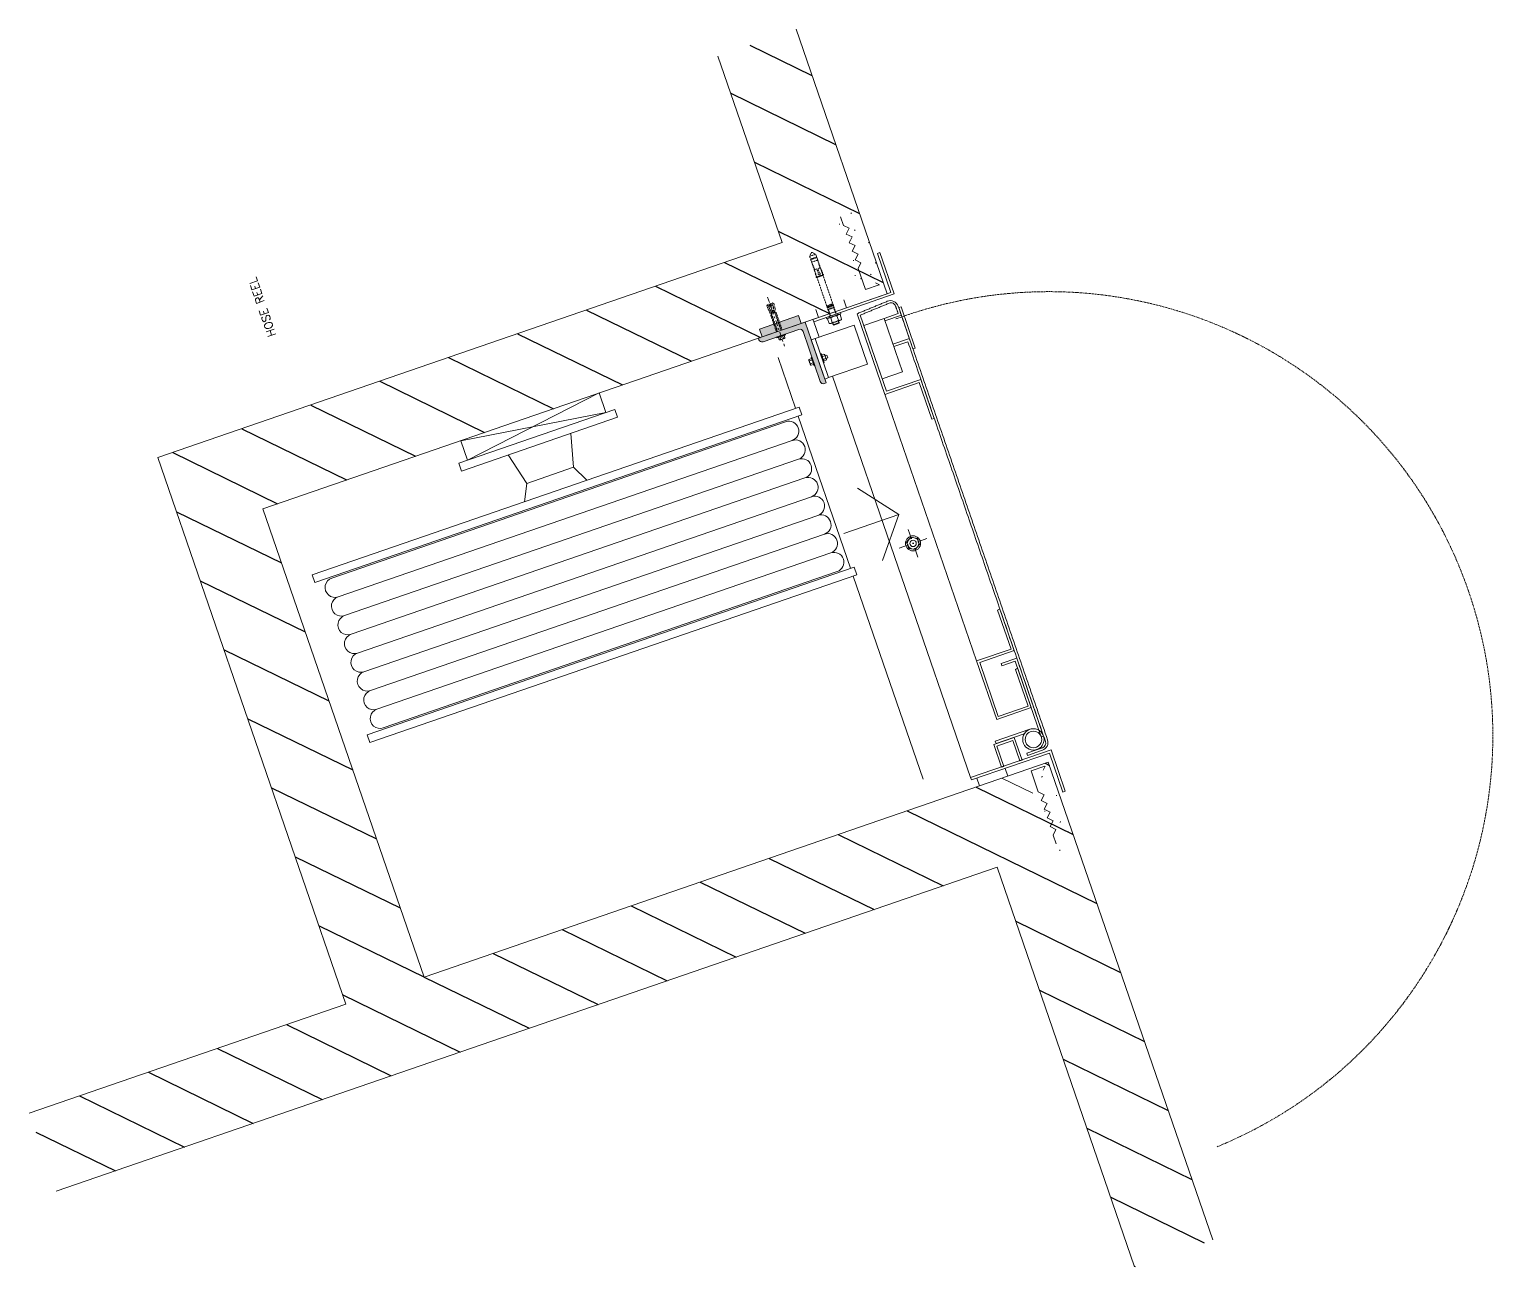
# Model space of a CAD drawing. Extents: x 760773 to 1075934, y 719259 to 1013331.
# Drawn here: x 760773 to 762546, y 777242 to 778741 of the extents above; entities that cross this region are included whole.
import ezdxf

# ---------------------------------------------------------------- set-up
doc = ezdxf.new("R2010")
doc.units = 0
doc.header["$MEASUREMENT"] = 0
for name, pattern in [('DGN Style 2', [0.001498, 0.000898747, -0.000599165]), ('DGN Style 4', [23.9656, 11.9328, -5.9664, 0.1, -5.9664]), ('DGN Style 7', [29.832, 13.4244, -5.9664, 4.4748, -5.9664]), ('HIDDEN', [0.375, 0.25, -0.125])]:
    doc.linetypes.add(name, pattern=pattern)
for name, color, linetype, lineweight in [('03171 ID-DIM', 3, 'Continuous', 13), ('ADOR', 1, 'Continuous', 0), ('AFSI', 7, 'Continuous', 0), ('AWAL', 4, 'Continuous', 0), ('Level 23', 7, 'Continuous', 0), ('Level 40', 7, 'Continuous', 0), ('Level 52', 7, 'Continuous', 0), ('Level 54', 7, 'Continuous', 0), ('SAJ-P250-D-FS04-N - Level 60', 7, 'Continuous', 0), ('SAJ-P250-D-FS04-N - Level 63', 7, 'Continuous', 0)]:
    doc.layers.add(name, color=color, linetype=linetype, lineweight=lineweight)
doc.styles.add('ROMANS', font='romans.shx')

# ---------------------------------------------------------------- blocks, each defined once
blk = doc.blocks.new('U152')
at = {"layer": 'SAJ-P250-D-FS04-N - Level 63', "color": 7, "linetype": 'DGN Style 2', "lineweight": 0}
for p, q in [((13.4, 19), (6, 12.6)), ((6.5, 12.1), (25.7, 31.3)), ((7, 12.6), (13.4, 19)), ((12, 6.6), (31.2, 25.7)), ((15.7, 16.7), (13.4, 19)), ((13.9, 18.6), (20.4, 26)), ((18.5, 14), (25.9, 20.4)), ((20.4, 26), (22.7, 28.3)), ((25.9, 20.4), (20.4, 26)), ((28.2, 22.7), (22.7, 28.3)), ((22.7, 28.3), (23.6, 28.3)), ((28.2, 23.7), (23.6, 28.3)), ((31.2, 25.7), (25.7, 31.3)), ((25.7, 31.3), (31.2, 31.3)), ((25.9, 20.4), (28.2, 22.7)), ((28.2, 22.7), (28.2, 23.7)), ((31.2, 25.7), (31.2, 31.3)), ((-28.4, -22.8), (6.5, 12.1)), ((-22.8, -28.3), (12, 6.6)), ((6.5, 12.1), (6, 12.6)), ((12, 6.6), (6.5, 12.1)), ((6.5, 12.1), (6.5, 12.1)), ((6.5, 12.1), (6.5, 12.1)), ((6.5, 12.1), (6.5, 12.1)), ((6.6, 12.1), (6.5, 12.1)), ((6.6, 12.1), (6.6, 12.1)), ((6.6, 12.1), (6.6, 12.1)), ((6.6, 12.1), (6.6, 12.1)), ((6.6, 12.1), (6.6, 12.1)), ((6.7, 12.1), (6.6, 12.1)), ((6.6, 12.1), (6.6, 12.1)), ((6.7, 12.1), (6.7, 12.1)), ((6.7, 12.1), (6.7, 12.1)), ((6.7, 12.1), (6.7, 12.1)), ((6.7, 12.1), (6.7, 12.1)), ((6.7, 12.1), (6.7, 12.1)), ((6.7, 12.1), (6.7, 12.1)), ((6.8, 12.1), (6.7, 12.1)), ((6.8, 12.2), (6.8, 12.1)), ((6.9, 12.2), (6.8, 12.2)), ((6.8, 12.1), (6.8, 12.1)), ((6.8, 12.1), (6.8, 12.1)), ((6.8, 12.1), (6.8, 12.1)), ((6.8, 12.1), (6.8, 12.1)), ((6.8, 12.1), (6.8, 12.1)), ((6.9, 12.3), (6.9, 12.2)), ((6.9, 12.3), (6.9, 12.3)), ((7, 12.3), (6.9, 12.3)), ((6.9, 12.2), (6.9, 12.2)), ((6.9, 12.2), (6.9, 12.2)), ((6.9, 12.2), (6.9, 12.2)), ((6.9, 12.2), (6.9, 12.2)), ((6.9, 12.2), (6.9, 12.2)), ((6.9, 12.2), (6.9, 12.2)), ((6.9, 12.2), (6.9, 12.2)), ((12.5, 7), (7, 12.6)), ((7, 12.6), (7, 12.5)), ((7, 12.6), (7, 12.6)), ((7, 12.5), (7, 12.4)), ((7, 12.5), (7, 12.5)), ((7, 12.5), (7, 12.5)), ((7, 12.5), (7, 12.5)), ((7, 12.5), (7, 12.5)), ((7, 12.5), (7, 12.5)), ((7, 12.5), (7, 12.5)), ((7, 12.4), (7, 12.4)), ((7, 12.4), (7, 12.4)), ((7, 12.4), (7, 12.4)), ((7, 12.4), (7, 12.4)), ((7, 12.4), (7, 12.4)), ((7, 12.4), (7, 12.3)), ((7, 12.3), (7, 12.3)), ((7, 12.3), (7, 12.3)), ((7, 12.3), (7, 12.3)), ((7, 12.3), (7, 12.3)), ((10.3, 12), (10.4, 12.1)), ((10.3, 11.8), (10.3, 12)), ((10.3, 11.7), (10.3, 11.8)), ((10.3, 11.6), (10.3, 11.7)), ((10.3, 11.5), (10.3, 11.6)), ((10.3, 11.3), (10.3, 11.5)), ((10.4, 11.2), (10.3, 11.3)), ((10.4, 12.2), (10.5, 12.3)), ((10.4, 12.1), (10.4, 12.2)), ((10.4, 11.1), (10.4, 11.2)), ((10.5, 11), (10.4, 11.1)), ((10.5, 12.4), (10.6, 12.5)), ((10.5, 12.3), (10.5, 12.4)), ((10.5, 10.9), (10.5, 11)), ((10.6, 10.8), (10.5, 10.9)), ((10.6, 12.5), (10.7, 12.6)), ((10.7, 10.7), (10.6, 10.8)), ((10.7, 12.6), (10.8, 12.7)), ((10.8, 10.6), (10.7, 10.7)), ((10.8, 12.7), (10.9, 12.8)), ((10.9, 10.5), (10.8, 10.6)), ((10.9, 12.8), (11, 12.8)), ((11, 10.5), (10.9, 10.5)), ((11, 12.8), (11.2, 12.9)), ((11.1, 10.4), (11, 10.5)), ((11.3, 10.4), (11.1, 10.4)), ((11.2, 12.9), (11.3, 12.9)), ((11.3, 12.9), (11.4, 12.9)), ((11.4, 10.4), (11.3, 10.4)), ((11.4, 12.9), (11.5, 13)), ((11.5, 10.3), (11.4, 10.4)), ((11.5, 13), (11.7, 13)), ((11.7, 10.3), (11.5, 10.3)), ((11.7, 13), (11.8, 12.9)), ((11.8, 10.4), (11.7, 10.3)), ((11.8, 12.9), (11.9, 12.9)), ((11.9, 10.4), (11.8, 10.4)), ((11.9, 12.9), (15.7, 16.7)), ((12, 10.4), (11.9, 10.4)), ((12.2, 10.5), (12, 10.4)), ((12, 6.8), (12.1, 6.9)), ((12, 6.8), (12, 6.8)), ((12, 6.8), (12, 6.8)), ((12, 6.8), (12, 6.8)), ((12, 6.8), (12, 6.8)), ((12, 6.8), (12, 6.8)), ((12, 6.8), (12, 6.8)), ((12, 6.7), (12, 6.8)), ((12, 6.7), (12, 6.7)), ((12, 6.7), (12, 6.7)), ((12, 6.7), (12, 6.7)), ((12, 6.7), (12, 6.7)), ((12, 6.7), (12, 6.7)), ((12, 6.6), (12, 6.7)), ((12.5, 6.1), (12, 6.6)), ((12, 6.6), (12, 6.6)), ((12, 6.6), (12, 6.6)), ((12, 6.6), (12, 6.6)), ((12, 6.6), (12, 6.6)), ((12, 6.6), (12, 6.6)), ((12.1, 7), (12.2, 7)), ((12.1, 7), (12.1, 7)), ((12.1, 6.9), (12.1, 7)), ((12.1, 6.9), (12.1, 6.9)), ((12.1, 6.9), (12.1, 6.9)), ((12.1, 6.9), (12.1, 6.9)), ((12.1, 6.9), (12.1, 6.9)), ((12.1, 6.9), (12.1, 6.9)), ((12.1, 6.9), (12.1, 6.9)), ((12.1, 6.9), (12.1, 6.9)), ((12.3, 10.5), (12.2, 10.5)), ((12.2, 7), (12.3, 7)), ((12.2, 7), (12.2, 7)), ((12.2, 7), (12.2, 7)), ((12.2, 7), (12.2, 7)), ((12.2, 7), (12.2, 7)), ((12.2, 7), (12.2, 7)), ((12.2, 7), (12.2, 7)), ((12.2, 7), (12.2, 7)), ((12.4, 10.6), (12.3, 10.5)), ((12.3, 7.1), (12.4, 7.1)), ((12.3, 7.1), (12.3, 7.1)), ((12.3, 7), (12.3, 7.1)), ((12.3, 7), (12.3, 7)), ((12.3, 7), (12.3, 7)), ((12.3, 7), (12.3, 7)), ((12.5, 10.7), (12.4, 10.6)), ((12.4, 7), (12.4, 7)), ((12.4, 7.1), (12.4, 7)), ((12.4, 7.1), (12.4, 7.1)), ((12.4, 7.1), (12.4, 7.1)), ((12.4, 7.1), (12.4, 7.1)), ((12.4, 7.1), (12.4, 7.1)), ((12.4, 7), (12.5, 7)), ((12.5, 7), (19, 13.5)), ((19, 13.5), (12.5, 6.1)), ((12.6, 10.8), (12.5, 10.7)), ((12.5, 7), (12.5, 7)), ((12.5, 7), (12.5, 7)), ((12.5, 7), (12.5, 7)), ((12.7, 11), (12.6, 10.9)), ((12.6, 10.9), (12.6, 10.8)), ((12.8, 11.1), (12.7, 11)), ((12.8, 12), (16.7, 15.8)), ((12.8, 12), (12.9, 11.9)), ((12.9, 11.3), (12.8, 11.2)), ((12.8, 11.2), (12.8, 11.1)), ((12.9, 11.9), (12.9, 11.7)), ((12.9, 11.7), (12.9, 11.6)), ((12.9, 11.6), (12.9, 11.5)), ((12.9, 11.5), (12.9, 11.3)), ((19, 13.5), (16.7, 15.8)), ((-28, -23.2), (-22.3, -17.5)), ((-22.3, -16.7), (-22.3, -17.5)), ((-16.8, -22.3), (-22.3, -16.7)), ((-17.6, -22.3), (-22.3, -17.5)), ((-18.8, -13.4), (-21.1, -15.7)), ((-18.5, -13.7), (-20.8, -16)), ((-18.1, -14.1), (-20.4, -16.4)), ((-17.5, -14.7), (-19.8, -17)), ((-16.8, -15.4), (-19.2, -17.7)), ((-18.4, -18.4), (-16.1, -16.1)), ((-15.4, -16.8), (-17.7, -19.1)), ((-14.7, -17.5), (-17.1, -19.8)), ((-23.3, -27.9), (-17.6, -22.3)), ((-16.8, -22.3), (-17.6, -22.3)), ((-14.2, -18), (-16.5, -20.3)), ((-13.7, -18.5), (-16, -20.8)), ((-13.5, -18.7), (-15.8, -21.1))]:
    blk.add_line(p, q, dxfattribs=at)
at = {"layer": 'SAJ-P250-D-FS04-N - Level 63', "color": 7, "linetype": 'Continuous', "lineweight": 0}
for p, q in [((-32.9, -21.5), (-37, -25.7)), ((-37, -25.7), (-37, -25.7)), ((-37, -25.8), (-37, -25.7)), ((-37, -25.9), (-37, -25.8)), ((-37, -26), (-37, -25.9)), ((-37, -26.1), (-37, -26)), ((-36.9, -26.1), (-37, -26.1)), ((-36.9, -26.2), (-36.9, -26.1)), ((-36.9, -26.3), (-36.9, -26.2)), ((-36.9, -26.4), (-36.9, -26.3)), ((-36.8, -26.4), (-36.9, -26.4)), ((-36.8, -26.5), (-36.8, -26.4)), ((-36.8, -26.6), (-36.8, -26.5)), ((-36.7, -26.7), (-36.8, -26.6)), ((-36.7, -26.7), (-36.7, -26.7)), ((-36.7, -26.8), (-36.7, -26.7)), ((-36.6, -26.9), (-36.7, -26.8)), ((-36.5, -27), (-36.6, -26.9)), ((-36.6, -26.9), (-36.6, -26.9)), ((-36.5, -27.1), (-36.5, -27)), ((-36.4, -27.2), (-36.5, -27.1)), ((-36.3, -27.3), (-36.4, -27.2)), ((-36.4, -27.2), (-36.4, -27.2)), ((-36.3, -27.3), (-36.3, -27.3)), ((-36.2, -27.4), (-36.3, -27.3)), ((-34.6, -29), (-36.3, -30.7)), ((-36.3, -31.5), (-36.3, -30.7)), ((-36.3, -30.7), (-30.8, -36.3)), ((-36.3, -31.5), (-31.6, -36.3)), ((-36.2, -27.5), (-36.2, -27.4)), ((-36.1, -27.5), (-36.2, -27.5)), ((-36.1, -27.6), (-36.1, -27.5)), ((-36.1, -27.6), (-27.6, -36)), ((-36, -27.6), (-36.1, -27.6)), ((-36, -27.7), (-36, -27.6)), ((-35.9, -27.7), (-36, -27.7)), ((-35.8, -27.8), (-35.9, -27.7)), ((-35.7, -27.9), (-35.8, -27.8)), ((-35.8, -27.8), (-35.8, -27.8)), ((-35.6, -27.9), (-35.7, -27.9)), ((-35.6, -28), (-35.6, -27.9)), ((-35.5, -28), (-35.6, -28)), ((-35.4, -28.1), (-35.5, -28)), ((-35.3, -28.1), (-35.4, -28.1)), ((-35.4, -28.1), (-35.4, -28.1)), ((-35.2, -28.2), (-35.3, -28.1)), ((-35.1, -28.2), (-35.2, -28.2)), ((-35.1, -28.3), (-35.1, -28.2)), ((-35, -28.3), (-35.1, -28.3)), ((-34.9, -28.3), (-35, -28.3)), ((-34.8, -28.3), (-34.9, -28.3)), ((-34.8, -28.4), (-34.8, -28.3)), ((-34.7, -28.4), (-34.8, -28.4)), ((-34.6, -28.4), (-34.7, -28.4)), ((-34.5, -28.4), (-34.6, -28.4)), ((-34.4, -28.4), (-34.5, -28.4)), ((-34.4, -28.5), (-34.4, -28.4)), ((-34.3, -28.5), (-34.4, -28.5)), ((-34.2, -28.5), (-34.3, -28.5)), ((-30.1, -24.4), (-34.2, -28.5)), ((-34.2, -28.5), (-34.1, -28.6)), ((-34.1, -28.6), (-34.1, -28.8)), ((-34.1, -28.8), (-34, -28.9)), ((-34, -28.9), (-33.9, -29)), ((-33.9, -29), (-33.8, -29.2)), ((-33.8, -29.2), (-33.8, -29.3)), ((-33.8, -29.3), (-33.7, -29.4)), ((-33.7, -29.4), (-33.6, -29.6)), ((-33.6, -29.6), (-33.5, -29.7)), ((-33.5, -29.7), (-33.5, -29.8)), ((-33.5, -29.8), (-33.4, -30)), ((-33.4, -30), (-33.3, -30.1)), ((-33.3, -30.1), (-33.2, -30.2)), ((-32.1, -19.1), (-33.2, -20.2)), ((-33.2, -20.2), (-20.3, -33.2)), ((-33.2, -30.2), (-33.1, -30.3)), ((-33.1, -30.3), (-33, -30.5)), ((-33, -30.5), (-32.9, -30.6)), ((-32.8, -21.6), (-32.9, -21.5)), ((-32.9, -30.6), (-32.8, -30.7)), ((-32.7, -21.6), (-32.8, -21.6)), ((-32.8, -21.6), (-32.8, -21.6)), ((-32.8, -30.7), (-32.7, -30.8)), ((-32.6, -21.6), (-32.7, -21.6)), ((-32.7, -30.8), (-32.6, -30.9)), ((-32.5, -21.6), (-32.6, -21.6)), ((-32.6, -30.9), (-32.5, -31.1)), ((-32.4, -21.6), (-32.5, -21.6)), ((-32.5, -31.1), (-32.4, -31.2)), ((-32.4, -21.7), (-32.4, -21.6)), ((-32.3, -21.7), (-32.4, -21.7)), ((-32.4, -31.2), (-32.3, -31.3)), ((-32.2, -21.7), (-32.3, -21.7)), ((-32.3, -31.3), (-32.2, -31.4)), ((-32.1, -21.7), (-32.2, -21.7)), ((-32.2, -31.4), (-32.1, -31.5)), ((-19.1, -32), (-32.1, -19.1)), ((-32.1, -21.8), (-32.1, -21.7)), ((-32, -21.8), (-32.1, -21.8)), ((-32.1, -31.5), (-32, -31.6)), ((-31.9, -21.8), (-32, -21.8)), ((-32, -31.6), (-31.9, -31.7)), ((-31.8, -21.9), (-31.9, -21.8)), ((-31.9, -31.7), (-31.8, -31.8)), ((-31.7, -22), (-31.8, -21.9)), ((-31.8, -21.9), (-31.8, -21.9)), ((-31.8, -31.8), (-31.7, -32)), ((-31.6, -22), (-31.7, -22)), ((-31.7, -32), (-31.6, -32.1)), ((-31.5, -22.1), (-31.6, -22)), ((-31.6, -22), (-31.6, -22)), ((-31.6, -32.1), (-31.5, -32.2)), ((-31.4, -22.1), (-31.5, -22.1)), ((-31.5, -32.2), (-31.4, -32.3)), ((-31.4, -22.2), (-31.4, -22.1)), ((-31.3, -22.2), (-31.4, -22.2)), ((-31.4, -32.3), (-31.2, -32.4)), ((-31.2, -22.3), (-31.3, -22.2)), ((-31.1, -22.4), (-31.2, -22.3)), ((-31.2, -22.3), (-31.2, -22.3)), ((-31.2, -32.4), (-31.1, -32.5)), ((-31, -22.4), (-31.1, -22.4)), ((-31.1, -32.5), (-31, -32.6)), ((-31, -22.5), (-31, -22.4)), ((-31, -22.5), (-22.5, -31)), ((-30.9, -22.6), (-31, -22.5)), ((-31, -32.6), (-30.9, -32.7)), ((-30.8, -22.7), (-30.9, -22.6)), ((-30.9, -22.6), (-30.9, -22.6)), ((-30.9, -32.7), (-30.8, -32.8)), ((-30.8, -22.7), (-30.8, -22.7)), ((-30.7, -22.8), (-30.8, -22.7)), ((-30.8, -32.8), (-30.6, -32.9)), ((-29.1, -34.6), (-30.8, -36.3)), ((-30.7, -22.9), (-30.7, -22.8)), ((-30.6, -22.9), (-30.7, -22.9)), ((-30.6, -23), (-30.6, -22.9)), ((-30.5, -23.1), (-30.6, -23)), ((-30.6, -32.9), (-30.5, -32.9)), ((-30.5, -23.2), (-30.5, -23.1)), ((-30.5, -23.1), (-30.5, -23.1)), ((-30.4, -23.3), (-30.5, -23.2)), ((-30.5, -32.9), (-30.4, -33)), ((-30.4, -23.4), (-30.4, -23.3)), ((-30.4, -23.4), (-30.4, -23.4)), ((-30.3, -23.5), (-30.4, -23.4)), ((-30.4, -33), (-30.3, -33.1)), ((-30.3, -23.6), (-30.3, -23.5)), ((-30.3, -23.7), (-30.3, -23.6)), ((-30.2, -23.7), (-30.3, -23.7)), ((-30.3, -33.1), (-30.1, -33.2)), ((-30.2, -23.8), (-30.2, -23.7)), ((-30.2, -23.9), (-30.2, -23.8)), ((-30.2, -24), (-30.2, -23.9)), ((-30.1, -24), (-30.2, -24)), ((-30.1, -24.1), (-30.1, -24)), ((-30.1, -24.2), (-30.1, -24.1)), ((-30.1, -24.3), (-30.1, -24.2)), ((-30.1, -24.4), (-30.1, -24.3)), ((-30.1, -24.4), (-29.9, -24.4)), ((-30.1, -33.2), (-30, -33.3)), ((-30, -33.3), (-29.9, -33.4)), ((-29.9, -24.4), (-29.8, -24.5)), ((-29.9, -33.4), (-29.8, -33.5)), ((-29.8, -24.5), (-29.7, -24.6)), ((-29.8, -33.5), (-29.6, -33.6)), ((-29.7, -24.6), (-29.5, -24.6)), ((-29.6, -33.6), (-29.5, -33.6)), ((-29.5, -24.6), (-29.4, -24.7)), ((-29.5, -33.6), (-29.4, -33.7)), ((-29.4, -24.7), (-29.3, -24.8)), ((-29.4, -33.7), (-29.2, -33.8)), ((-29.3, -24.8), (-29.1, -24.9)), ((-29.2, -33.8), (-29.1, -33.9)), ((-29.1, -24.9), (-29, -25)), ((-29.1, -33.9), (-29, -33.9)), ((-29, -25), (-28.9, -25)), ((-29, -33.9), (-28.8, -34)), ((-28.9, -25), (-28.7, -25.1)), ((-28.8, -34), (-28.7, -34.1)), ((-28.7, -25.1), (-28.6, -25.2)), ((-28.7, -34.1), (-28.5, -34.1)), ((-28.6, -25.2), (-28.5, -25.3)), ((-28.5, -25.3), (-28.4, -25.4)), ((-24.4, -30), (-28.5, -34.1)), ((-28.5, -34.2), (-28.5, -34.1)), ((-28.5, -34.3), (-28.5, -34.2)), ((-28.5, -34.4), (-28.5, -34.3)), ((-28.5, -34.5), (-28.5, -34.4)), ((-28.4, -34.6), (-28.5, -34.5)), ((-28.5, -34.5), (-28.5, -34.5)), ((-28.4, -25.4), (-28.2, -25.5)), ((-28.4, -34.7), (-28.4, -34.6)), ((-28.4, -34.8), (-28.4, -34.7)), ((-28.4, -34.8), (-28.4, -34.8)), ((-28.3, -34.9), (-28.4, -34.8)), ((-28.3, -35), (-28.3, -34.9)), ((-28.3, -35.1), (-28.3, -35)), ((-28.2, -35.1), (-28.3, -35.1)), ((-28.2, -25.5), (-28.1, -25.6)), ((-28.2, -35.2), (-28.2, -35.1)), ((-28.2, -35.3), (-28.2, -35.2)), ((-28.1, -35.4), (-28.2, -35.3)), ((-28.1, -25.6), (-28, -25.6)), ((-28, -35.5), (-28.1, -35.4)), ((-28.1, -35.4), (-28.1, -35.4)), ((-28, -25.6), (-27.9, -25.7)), ((-27.9, -25.7), (-27.7, -25.8)), ((-27.7, -25.8), (-27.6, -25.9)), ((-27.6, -25.9), (-27.5, -26)), ((-27.5, -26), (-27.4, -26.1)), ((-27.4, -26.1), (-27.3, -26.2)), ((-27.3, -26.2), (-27.2, -26.3)), ((-27.2, -26.3), (-27.1, -26.4)), ((-27.1, -26.4), (-26.9, -26.5)), ((-26.9, -26.5), (-26.8, -26.7)), ((-26.8, -26.7), (-26.7, -26.8)), ((-26.7, -26.8), (-26.6, -26.9)), ((-26.6, -26.9), (-26.5, -27)), ((-26.5, -27), (-26.4, -27.1)), ((-26.4, -27.1), (-26.3, -27.2)), ((-26.3, -27.2), (-26.2, -27.3)), ((-26.2, -27.3), (-26.1, -27.4)), ((-26.1, -27.4), (-26, -27.6)), ((-26, -27.6), (-25.9, -27.7)), ((-25.9, -27.7), (-25.8, -27.8)), ((-25.8, -27.8), (-25.7, -27.9)), ((-25.7, -27.9), (-25.6, -28)), ((-21.6, -32.9), (-25.7, -37)), ((-25.6, -28), (-25.5, -28.2)), ((-25.5, -28.2), (-25.4, -28.3)), ((-25.4, -28.3), (-25.4, -28.4)), ((-25.4, -28.4), (-25.3, -28.6)), ((-25.3, -28.6), (-25.2, -28.7)), ((-25.2, -28.7), (-25.1, -28.8)), ((-25.1, -28.8), (-25, -28.9)), ((-25, -28.9), (-24.9, -29.1)), ((-24.9, -29.1), (-24.9, -29.2)), ((-24.9, -29.2), (-24.8, -29.3)), ((-24.8, -29.3), (-24.7, -29.5)), ((-24.7, -29.5), (-24.6, -29.6)), ((-24.6, -29.6), (-24.6, -29.7)), ((-24.6, -29.7), (-24.5, -29.9)), ((-24.5, -29.9), (-24.4, -30)), ((-24.3, -30), (-24.4, -30)), ((-24.4, -30), (-24.4, -30)), ((-24.2, -30.1), (-24.3, -30)), ((-24.1, -30.1), (-24.2, -30.1)), ((-24, -30.1), (-24.1, -30.1)), ((-23.9, -30.1), (-24, -30.1)), ((-24, -30.1), (-24, -30.1)), ((-23.8, -30.2), (-23.9, -30.1)), ((-23.7, -30.2), (-23.8, -30.2)), ((-23.6, -30.2), (-23.7, -30.2)), ((-23.6, -30.3), (-23.6, -30.2)), ((-23.5, -30.3), (-23.6, -30.3)), ((-23.4, -30.3), (-23.5, -30.3)), ((-23.3, -30.4), (-23.4, -30.3)), ((-23.2, -30.4), (-23.3, -30.4)), ((-23.3, -30.4), (-23.3, -30.4)), ((-23.1, -30.5), (-23.2, -30.4)), ((-23, -30.6), (-23.1, -30.5)), ((-23.1, -30.5), (-23.1, -30.5)), ((-22.9, -30.6), (-23, -30.6)), ((-22.9, -30.7), (-22.9, -30.6)), ((-22.8, -30.7), (-22.9, -30.7)), ((-22.7, -30.8), (-22.8, -30.7)), ((-22.6, -30.9), (-22.7, -30.8)), ((-22.7, -30.8), (-22.7, -30.8)), ((-22.6, -30.9), (-22.6, -30.9)), ((-22.5, -31), (-22.6, -30.9)), ((-22.4, -31), (-22.5, -31)), ((-22.4, -31.1), (-22.4, -31)), ((-22.3, -31.2), (-22.4, -31.1)), ((-22.3, -31.2), (-22.3, -31.2)), ((-22.2, -31.3), (-22.3, -31.2)), ((-22.2, -31.4), (-22.2, -31.3)), ((-22.1, -31.4), (-22.2, -31.4)), ((-22.1, -31.5), (-22.1, -31.4)), ((-22.1, -31.6), (-22.1, -31.5)), ((-22, -31.6), (-22.1, -31.6)), ((-22, -31.7), (-22, -31.6)), ((-21.9, -31.8), (-22, -31.7)), ((-21.9, -31.9), (-21.9, -31.8)), ((-21.9, -31.8), (-21.9, -31.8)), ((-21.8, -32), (-21.9, -31.9)), ((-21.8, -32.1), (-21.8, -32)), ((-21.7, -32.2), (-21.8, -32.1)), ((-21.8, -32.1), (-21.8, -32.1)), ((-21.7, -32.3), (-21.7, -32.2)), ((-21.7, -32.4), (-21.7, -32.3)), ((-21.7, -32.5), (-21.7, -32.4)), ((-21.6, -32.6), (-21.7, -32.5)), ((-21.7, -32.5), (-21.7, -32.5)), ((-21.6, -32.7), (-21.6, -32.6)), ((-21.6, -32.8), (-21.6, -32.7)), ((-21.6, -32.9), (-21.6, -32.8)), ((-19.1, -32), (-20.3, -33.2)), ((-31.6, -36.3), (-30.8, -36.3)), ((-28, -35.6), (-28, -35.5)), ((-28, -35.6), (-28, -35.6)), ((-27.9, -35.7), (-28, -35.6)), ((-27.9, -35.8), (-27.9, -35.7)), ((-27.8, -35.8), (-27.9, -35.8)), ((-27.8, -35.9), (-27.8, -35.8)), ((-27.7, -35.9), (-27.8, -35.9)), ((-27.6, -36), (-27.7, -35.9)), ((-27.6, -36.1), (-27.6, -36)), ((-27.5, -36.1), (-27.6, -36.1)), ((-27.5, -36.2), (-27.5, -36.1)), ((-27.4, -36.2), (-27.5, -36.2)), ((-27.3, -36.3), (-27.4, -36.2)), ((-27.2, -36.4), (-27.3, -36.3)), ((-27.3, -36.3), (-27.3, -36.3)), ((-27.1, -36.4), (-27.2, -36.4)), ((-27.1, -36.5), (-27.1, -36.4)), ((-27, -36.5), (-27.1, -36.5)), ((-26.9, -36.6), (-27, -36.5)), ((-26.8, -36.6), (-26.9, -36.6)), ((-26.9, -36.6), (-26.9, -36.6)), ((-26.7, -36.7), (-26.8, -36.6)), ((-26.7, -36.7), (-26.7, -36.7)), ((-26.6, -36.7), (-26.7, -36.7)), ((-26.5, -36.8), (-26.6, -36.7)), ((-26.4, -36.8), (-26.5, -36.8)), ((-26.3, -36.8), (-26.4, -36.8)), ((-26.3, -36.8), (-26.3, -36.8)), ((-26.2, -36.9), (-26.3, -36.8)), ((-26.1, -36.9), (-26.2, -36.9)), ((-26, -36.9), (-26.1, -36.9)), ((-25.9, -36.9), (-26, -36.9)), ((-26, -36.9), (-26, -36.9)), ((-25.8, -37), (-25.9, -36.9)), ((-25.7, -37), (-25.8, -37))]:
    blk.add_line(p, q, dxfattribs=at)
at = {"layer": 'SAJ-P250-D-FS04-N - Level 63', "color": 7, "linetype": 'Continuous', "lineweight": 0, "ltscale": 2}
for p, q in [((-34.2, -29.4), (-36.3, -31.5)), ((-29.5, -34.2), (-31.6, -36.3)), ((-29.1, -22.1), (-30.2, -23.2)), ((-22.2, -29), (-23.3, -30.2))]:
    blk.add_line(p, q, dxfattribs=at)
blk = doc.blocks.new('U154')
at = {"layer": 'SAJ-P250-D-FS04-N - Level 63', "color": 7, "linetype": 'Continuous', "lineweight": 0}
for p, q in [((-8, 0), (-4, 6.9)), ((-4, 6.9), (4, 6.9)), ((8, 0), (4, 6.9)), ((-4, -7), (-8, 0)), ((-4, -7), (4, -7)), ((4, -7), (8, 0))]:
    blk.add_line(p, q, dxfattribs=at)
at = {"layer": 'SAJ-P250-D-FS04-N - Level 63', "color": 7, "linetype": 'DGN Style 4', "lineweight": 0}
for p, q in [((0, 17.7), (0, -17.7)), ((17.7, 0), (-17.7, 0))]:
    blk.add_line(p, q, dxfattribs=at)
at = {"layer": 'SAJ-P250-D-FS04-N - Level 63', "color": 7, "linetype": 'Continuous', "lineweight": 0}
for radius in [9.15, 6.93, 3.92]:
    blk.add_circle((0, 0), radius, dxfattribs=at)
blk = doc.blocks.new('U155')
at = {"layer": 'Level 54', "color": 6, "linetype": 'Continuous', "lineweight": 13}
for p, q in [((-8.9, 19.8), (-8.9, 46.7)), ((-8.9, 46.7), (8.9, 46.7)), ((9, 46.7), (5.2, 42.8)), ((-3.4, 14.2), (-8.9, 19.8)), ((-8.9, 8.7), (-3.4, 14.2)), ((-3.4, 3.2), (-8.9, 8.7)), ((-8.9, -2.4), (-3.4, 3.2)), ((-3.4, -7.9), (-8.9, -2.4)), ((-8.9, -13.4), (-3.4, -7.9)), ((-3.4, -18.9), (-8.9, -13.4)), ((-8.9, -24.5), (-3.4, -18.9)), ((-3.4, -30), (-8.9, -24.5)), ((-8.9, -35.5), (-3.4, -30)), ((-8.9, -46.6), (-8.9, -35.5))]:
    blk.add_line(p, q, dxfattribs=at)
blk = doc.blocks.new('U156')
at = {"layer": 'Level 54', "color": 6, "linetype": 'Continuous', "lineweight": 13}
for p, q in [((-8.9, 19.8), (-8.9, 46.7)), ((-8.9, 46.7), (8.9, 46.7)), ((9, 46.7), (5.2, 42.8)), ((-3.4, 14.2), (-8.9, 19.8)), ((-8.9, 8.7), (-3.4, 14.2)), ((-3.4, 3.2), (-8.9, 8.7)), ((-8.9, -2.4), (-3.4, 3.2)), ((-3.4, -7.9), (-8.9, -2.4)), ((-8.9, -13.4), (-3.4, -7.9)), ((-3.4, -18.9), (-8.9, -13.4)), ((-8.9, -24.5), (-3.4, -18.9)), ((-3.4, -30), (-8.9, -24.5)), ((-8.9, -35.5), (-3.4, -30)), ((-8.9, -46.6), (-8.9, -35.5))]:
    blk.add_line(p, q, dxfattribs=at)
blk = doc.blocks.new('BOLT9')
at = {"layer": 'Level 23', "color": 6, "linetype": 'DGN Style 2', "lineweight": 13}
for p, q in [((-7.3, 7.9), (-7.4, 1.9)), ((-5.5, 9.1), (5.7, 9.1)), ((7.3, 7.9), (7.2, 1.7))]:
    blk.add_line(p, q, dxfattribs=at)
at = {"layer": 'Level 23', "color": 6, "linetype": 'DGN Style 2', "lineweight": 0}
for p, q in [((-5.5, 9.1), (-3.5, 9.1)), ((-3.5, 7.9), (-3.6, 1.9)), ((3.7, 7.9), (3.6, 1.9)), ((3.7, 9.1), (5.7, 9.1)), ((-7.3, -60.3), (-7.2, -12)), ((-4.8, -58.5), (-4.6, -12.2)), ((-4.1, -58.1), (-4.2, -12.2)), ((4.4, -58.1), (4.4, -12)), ((5, -58.3), (5, -12)), ((7.3, -60.1), (7.4, -12)), ((-7.3, -60.3), (-9.1, -80.1)), ((-4, -59.1), (-6.1, -81.3)), ((-4.1, -64.3), (-5.1, -76.3)), ((-4, -59.1), (-4.8, -58.5)), ((-4.1, -58.1), (4.4, -58.1)), ((-3, -59.5), (-4.1, -58.1)), ((-4.1, -64.3), (3.9, -64.3)), ((-3, -59.5), (3, -59.5)), ((-2.9, -64.1), (-3, -59.5)), ((-0.9, -76.5), (-0.3, -68.3)), ((0.9, -76.3), (0.5, -68.3)), ((3, -59.5), (4.4, -58.1)), ((3.1, -64.3), (3, -59.5)), ((3.9, -64.3), (5.1, -76.3)), ((4.2, -59.1), (5, -58.3)), ((4.2, -59.1), (6.1, -81.3)), ((7.3, -60.1), (9, -80.1)), ((-9.1, -80.1), (-7.4, -80.1)), ((-7.4, -80.1), (-7.3, -81.3)), ((-7.3, -81.3), (-6.1, -81.3)), ((-6.1, -81.3), (-1.1, -81.3)), ((-5.1, -76.3), (-0.9, -76.5)), ((-2.9, -78.5), (-2.9, -76.3)), ((3.1, -78.5), (-2.9, -78.5)), ((-1.7, -79.7), (-2.9, -78.5)), ((1.9, -79.7), (-1.7, -79.7)), ((-1.1, -81.3), (-1.1, -79.7)), ((0.9, -76.3), (5.1, -76.3)), ((1.3, -81.3), (1.3, -79.7)), ((1.3, -81.3), (6.1, -81.3)), ((3.1, -78.5), (1.9, -79.7)), ((3.1, -78.5), (3.1, -76.3)), ((6.1, -81.3), (7.2, -81.3)), ((7.3, -80.1), (7.2, -81.3)), ((7.3, -80.1), (9, -80.1))]:
    blk.add_line(p, q, dxfattribs=at)
at = {"layer": 'Level 23', "color": 6, "linetype": 'DGN Style 7', "lineweight": 0}
blk.add_line((0.2, -98.5), (0.1, 26.9), dxfattribs=at)
at = {"layer": 'Level 23', "color": 6, "linetype": 'DGN Style 2', "lineweight": 13, "flags": 128}
blk.add_lwpolyline([(11, -0.1), (11, 2.1), (-10.8, 1.9), (-11, 0.1), (11, -0.1)], dxfattribs=at)
at = {"layer": 'Level 23', "color": 6, "linetype": 'DGN Style 2', "lineweight": 13, "extrusion": (0, 0, -1)}
for centre, radius, start, end in [((5.4, 7.2), 1.97, 22.5394, 84.6743), ((-5.6, 7.2), 1.96, 95.0806, 157.866)]:
    blk.add_arc(centre, radius, start, end, dxfattribs=at)
at = {"layer": 'Level 23', "color": 6, "linetype": 'DGN Style 2', "lineweight": 0, "extrusion": (0, 0, -1)}
for centre, radius, start, end in [((5.4, 7.2), 1.97, 94.4131, 157.6756), ((-0.1, 3.1), 6.11, 53.3684, 126.6674), ((-5.6, 7.2), 1.96, 22.2176, 84.6366), ((-0.1, -68.3), 0.403, 0.7625, 179.6898)]:
    blk.add_arc(centre, radius, start, end, dxfattribs=at)
blk = doc.blocks.new('BOLT4')
at = {"layer": 'Level 23', "color": 6, "linetype": 'Continuous', "lineweight": 13}
for p, q in [((-7.3, 7.9), (-7.4, 1.9)), ((-5.5, 9.1), (5.7, 9.1)), ((7.3, 7.9), (7.2, 1.7))]:
    blk.add_line(p, q, dxfattribs=at)
at = {"layer": 'Level 23', "color": 6, "linetype": 'Continuous', "lineweight": 0}
for p, q in [((-5.5, 9.1), (-3.5, 9.1)), ((-3.5, 7.9), (-3.6, 1.9)), ((3.7, 7.9), (3.6, 1.9)), ((3.7, 9.1), (5.7, 9.1))]:
    blk.add_line(p, q, dxfattribs=at)
at = {"layer": 'Level 23', "color": 6, "linetype": 'DGN Style 7', "lineweight": 0}
blk.add_line((0.2, -98.5), (0.1, 26.9), dxfattribs=at)
at = {"layer": 'Level 23', "color": 6, "linetype": 'DGN Style 2', "lineweight": 0}
for p, q in [((-7.3, -60.3), (-7.2, -12)), ((-4.8, -58.5), (-4.6, -12.2)), ((-4.1, -58.1), (-4.2, -12.2)), ((4.4, -58.1), (4.4, -12)), ((5, -58.3), (5, -12)), ((7.3, -60.1), (7.4, -12)), ((-7.3, -60.3), (-9.1, -80.1)), ((-4, -59.1), (-6.1, -81.3)), ((-4.1, -64.3), (-5.1, -76.3)), ((-4, -59.1), (-4.8, -58.5)), ((-4.1, -58.1), (4.4, -58.1)), ((-3, -59.5), (-4.1, -58.1)), ((-4.1, -64.3), (3.9, -64.3)), ((-3, -59.5), (3, -59.5)), ((-2.9, -64.1), (-3, -59.5)), ((-0.9, -76.5), (-0.3, -68.3)), ((0.9, -76.3), (0.5, -68.3)), ((3, -59.5), (4.4, -58.1)), ((3.1, -64.3), (3, -59.5)), ((3.9, -64.3), (5.1, -76.3)), ((4.2, -59.1), (5, -58.3)), ((4.2, -59.1), (6.1, -81.3)), ((7.3, -60.1), (9, -80.1)), ((-9.1, -80.1), (-7.4, -80.1)), ((-7.4, -80.1), (-7.3, -81.3)), ((-7.3, -81.3), (-6.1, -81.3)), ((-6.1, -81.3), (-1.1, -81.3)), ((-5.1, -76.3), (-0.9, -76.5)), ((-2.9, -78.5), (-2.9, -76.3)), ((3.1, -78.5), (-2.9, -78.5)), ((-1.7, -79.7), (-2.9, -78.5)), ((1.9, -79.7), (-1.7, -79.7)), ((-1.1, -81.3), (-1.1, -79.7)), ((0.9, -76.3), (5.1, -76.3)), ((1.3, -81.3), (1.3, -79.7)), ((1.3, -81.3), (6.1, -81.3)), ((3.1, -78.5), (1.9, -79.7)), ((3.1, -78.5), (3.1, -76.3)), ((6.1, -81.3), (7.2, -81.3)), ((7.3, -80.1), (7.2, -81.3)), ((7.3, -80.1), (9, -80.1))]:
    blk.add_line(p, q, dxfattribs=at)
at = {"layer": 'Level 23', "color": 6, "linetype": 'Continuous', "lineweight": 13, "flags": 128}
blk.add_lwpolyline([(11, -0.1), (11, 2.1), (-10.8, 1.9), (-11, 0.1), (11, -0.1)], dxfattribs=at)
at = {"layer": 'Level 23', "color": 6, "linetype": 'Continuous', "lineweight": 13, "extrusion": (0, 0, -1)}
for centre, radius, start, end in [((5.4, 7.2), 1.97, 22.5394, 84.6743), ((-5.6, 7.2), 1.96, 95.0806, 157.866)]:
    blk.add_arc(centre, radius, start, end, dxfattribs=at)
at = {"layer": 'Level 23', "color": 6, "linetype": 'Continuous', "lineweight": 0, "extrusion": (0, 0, -1)}
for centre, radius, start, end in [((5.4, 7.2), 1.97, 94.4131, 157.6756), ((-0.1, 3.1), 6.11, 53.3684, 126.6674), ((-5.6, 7.2), 1.96, 22.2176, 84.6366)]:
    blk.add_arc(centre, radius, start, end, dxfattribs=at)
at = {"layer": 'Level 23', "color": 6, "linetype": 'DGN Style 2', "lineweight": 0, "extrusion": (0, 0, -1)}
blk.add_arc((-0.1, -68.3), 0.403, 0.7625, 179.6898, dxfattribs=at)
at = {"layer": 'Level 23', "color": 6, "linetype": 'Continuous', "lineweight": 0}
blk.add_blockref('BOLT9', (0, 0), dxfattribs=at)
blk = doc.blocks.new('ANG01')
at = {"layer": 'Level 40', "linetype": 'Continuous'}
h = blk.add_hatch(color=7, dxfattribs=at)
edge = h.paths.add_edge_path()
edge.add_line((0, -60), (0, 0))
edge.add_line((0, 0), (78, 0))
edge.add_line((78, 0), (78, -2))
edge.add_line((78, -2), (78, -2.1))
edge.add_ellipse((74, -2.1), major_axis=(-4, 0), ratio=1, start_angle=90, end_angle=180, ccw=False)
edge.add_line((74, -6.1), (74, -6))
edge.add_line((74, -6), (10, -6))
edge.add_line((10, -6), (10, -6.1))
edge.add_ellipse((10, -10.1), major_axis=(-4, 0), ratio=1, start_angle=270, end_angle=360)
edge.add_line((6, -10.1), (6, -10))
edge.add_line((6, -10), (6, -56))
edge.add_line((6, -56), (6, -56.1))
edge.add_ellipse((2, -56.1), major_axis=(-4, 0), ratio=1, start_angle=90, end_angle=180, ccw=False)
edge.add_line((2, -60.1), (2, -60))
edge.add_line((2, -60), (0, -60))
at = {"layer": 'Level 40', "color": 131, "linetype": 'Continuous', "lineweight": 13, "true_color": 0x91ffff, "extrusion": (0, 0, -1), "flags": 128}
blk.add_lwpolyline([(0, -60), (0, 0), (-78, 0), (-78, -2), (-78, -2.1, 0.414214), (-74, -6.1), (-74, -6), (-10, -6), (-10, -6.1, -0.414214), (-6, -10.1), (-6, -10), (-6, -56), (-6, -56.1, 0.414214), (-2, -60.1), (-2, -60), (0, -60)], format="xyb", dxfattribs=at)
blk = doc.blocks.new('U157')
at = {"layer": 'Level 52', "color": 2, "linetype": 'Continuous', "lineweight": 0}
for p, q in [((-3.7, 1.8), (-3.7, -1.5)), ((-2.9, 2.3), (3, 2.3)), ((-1.9, 1.7), (-1.9, -1.5)), ((1.9, 1.6), (1.9, -1.4)), ((3.8, 1.7), (3.8, -1.5))]:
    blk.add_line(p, q, dxfattribs=at)
at = {"layer": 'Level 52', "color": 2, "linetype": 'DGN Style 2', "lineweight": 0}
for p, q in [((-2.8, 2.3), (-1.9, 2.2)), ((1.9, 2.2), (3, 2.3))]:
    blk.add_line(p, q, dxfattribs=at)
at = {"layer": 'Level 52', "color": 2, "linetype": 'Continuous', "lineweight": 0, "flags": 128}
blk.add_lwpolyline([(5.7, -2.4), (5.6, -1.5), (-5.6, -1.5), (-5.6, -2.4), (5.7, -2.4)], dxfattribs=at)
at = {"layer": 'Level 52', "color": 2, "linetype": 'Continuous', "lineweight": 0, "extrusion": (0, 0, -1)}
for centre, radius, start, end in [((2.8, 1.3), 1.01, 29.6951, 84.588), ((2.8, 1.3), 1.01, 94.3268, 157.5892), ((0, -0.8), 3.15, 53.2821, 126.5811), ((-2.8, 1.3), 1.01, 22.1312, 84.5503), ((-2.8, 1.3), 1.01, 94.9943, 157.7797)]:
    blk.add_arc(centre, radius, start, end, dxfattribs=at)
blk = doc.blocks.new('U158')
at = {"layer": 'Level 52', "color": 2, "linetype": 'Continuous', "lineweight": 0}
for p, q in [((-3.7, -0.8), (-3.7, 2.1)), ((-2.9, 2.5), (3, 2.5)), ((-1.9, -0.7), (-1.9, 2)), ((1.8, -0.8), (1.8, 2)), ((3.8, -0.5), (3.8, 1.8)), ((-2.9, -1.2), (3, -1.2)), ((-1.9, -1.2), (-1.9, -3.4)), ((-1.9, -3.4), (1.8, -3.4)), ((1.8, -1.2), (1.8, -3.4))]:
    blk.add_line(p, q, dxfattribs=at)
at = {"layer": 'Level 52', "color": 2, "linetype": 'DGN Style 2', "lineweight": 0}
for p, q in [((-2.8, 2.6), (-1.9, 2.5)), ((1.9, 2.5), (3, 2.5)), ((-2.8, -1.3), (-1.9, -1.2)), ((1.9, -1.2), (3, -1.2))]:
    blk.add_line(p, q, dxfattribs=at)
at = {"layer": 'Level 52', "color": 2, "linetype": 'Continuous', "lineweight": 0, "extrusion": (0, 0, -1), "flags": 128}
blk.add_lwpolyline([(-5.7, 3.4), (-5.6, 2.5), (5.6, 2.5), (5.6, 3.4), (-5.7, 3.4)], dxfattribs=at)
at = {"layer": 'Level 52', "color": 2, "linetype": 'Continuous', "lineweight": 0, "extrusion": (0, 0, -1)}
for centre, radius, start, end in [((2.8, 1.6), 1.01, 29.6951, 84.588), ((2.8, 1.6), 1.01, 94.3268, 157.5892), ((0, -0.6), 3.15, 53.2821, 126.5811), ((-2.8, 1.6), 1.01, 22.1312, 84.5503), ((-2.8, 1.6), 1.01, 94.9943, 168.4454)]:
    blk.add_arc(centre, radius, start, end, dxfattribs=at)
at = {"layer": 'Level 52', "color": 2, "linetype": 'Continuous', "lineweight": 0}
for centre, radius, start, end in [((-2.8, -0.3), 1.01, 209.6951, 264.588), ((-2.8, -0.3), 1.01, 274.3268, 337.5892), ((0, 1.8), 3.15, 233.2821, 306.5811), ((2.8, -0.3), 1.01, 202.1312, 264.5503), ((2.8, -0.3), 1.01, 274.9943, 348.4454)]:
    blk.add_arc(centre, radius, start, end, dxfattribs=at)

msp = doc.modelspace()

# ---------------------------------------------------------------- hatches: boundary and pattern name
at = {"linetype": 'Continuous'}
h = msp.add_hatch(dxfattribs=at)
h.set_pattern_fill('DGN_ANSI3187', scale=500, angle=-251, style=0, pattern_type=2)
h.set_pattern_definition([(154, (754656.854, 778167.01), (-27.3982, -56.17463), []), (154, (754656.854, 778167.01), (-27.3982, -56.17463), [])])
h.paths.add_polyline_path([(760928.53275, 778222.38983), (761156.44615, 777560.48124), (760772.66809, 777428.33586), (760805.22491, 777333.784), (761945.41783, 777726.38391), (762112.06895, 777242.39393), (762206.6208, 777274.95074), (762007.41287, 777853.49258), (761937.64515, 777829.46963), (761937.78109, 777829.07483), (761937.65474, 777829.03132), (761949.05295, 777795.92853), (761949.50987, 777795.11281), (761950.29275, 777795.38239), (761949.14275, 777793.87536), (761949.1588, 777793.83723), (761949.56951, 777794.42832), (761949.35248, 777795.05862), (761948.73452, 777794.84584), (761948.73452, 777794.84583), (761949.35248, 777795.05862), (761937.5188, 777829.42612), (761250.99801, 777593.03806), (761055.64142, 778160.39478), (761660.70193, 778368.73383), (761657.44171, 778378.2022), (761674.79324, 778384.17681), (761670.24302, 778397.4813), (761665.93581, 778407.20899), (761667.35931, 778407.69914), (761670.15507, 778408.6618), (761670.15087, 778408.67396), (761673.14325, 778409.63783), (761674.57762, 778410.26937), (761677.11275, 778399.9525), (761681.69545, 778386.55343), (761704.79007, 778394.50555), (761708.05029, 778385.03717), (761722.23061, 778389.91985), (761722.22607, 778389.93304), (761742.15768, 778396.79604), (761727.06831, 778440.61873), (761726.45035, 778440.40595), (761723.8766, 778449.88812), (761718.2379, 778466.26412), (761720.66898, 778471.24856), (761725.65337, 778468.81747), (761725.65343, 778468.81749), (761731.29216, 778452.44143), (761735.40819, 778442.65652), (761734.49863, 778443.12917), (761749.57321, 778399.34941), (761812.05174, 778420.8625), (761701.72517, 778741.27412), (761607.17332, 778708.7173), (761684.94761, 778482.84435)])
at = {"layer": 'Level 40', "linetype": 'Continuous'}
msp.add_hatch(color=7, dxfattribs=at).paths.add_polyline_path([(761708.03948, 778385.06857), (761704.79007, 778394.50555), (761657.44171, 778378.2022), (761660.69112, 778368.76523)])

# ---------------------------------------------------------------- linework, layer by layer
at = {"layer": 'ADOR'}
for p, q in [((761701.15747, 778282.18982), (761680.01124, 778343.60295)), ((761767.89894, 778088.35851), (761704.41315, 778272.73463)), ((761855.81804, 777833.02292), (761771.15463, 778078.90333))]:
    msp.add_line(p, q, dxfattribs=at)
at = {"layer": 'ADOR', "linetype": 'HIDDEN', "ltscale": 5}
msp.add_arc((762008.04653, 777885.43939), 537.89404, 292.30391167, 110.17178766, dxfattribs=at)
at = {"layer": 'AFSI'}
for p, q in [((761303.58161, 778219.32692), (761463.32618, 778300.7719)), ((761471.46538, 778277.13394), (761463.32618, 778300.7719)), ((761115.40872, 778080.50035), (761705.41231, 778283.65488)), ((761118.6644, 778071.04516), (761708.66799, 778274.19969)), ((761293.06888, 778215.7071), (761482.1726, 778280.82073)), ((761471.46538, 778277.13394), (761295.4424, 778242.96488)), ((761485.44397, 778271.31996), (761482.18829, 778280.77515)), ((761705.41231, 778283.65488), (761708.66799, 778274.19969)), ((761139.13139, 778076.50608), (761689.1777, 778265.90222)), ((761296.34026, 778206.20633), (761485.44397, 778271.31996)), ((761146.94502, 778053.81364), (761696.99134, 778243.20977)), ((761303.58161, 778219.32692), (761295.4424, 778242.96488)), ((761428.71286, 778251.78587), (761432.2804, 778210.70945)), ((761154.75866, 778031.12119), (761704.80497, 778220.51732)), ((761353.07137, 778225.74042), (761375.54929, 778191.17536)), ((761296.34026, 778206.20633), (761293.08458, 778215.66152)), ((761375.54929, 778191.17536), (761432.2804, 778210.70945)), ((761432.2804, 778210.70945), (761448.23125, 778195.10034)), ((761162.5723, 778008.42875), (761712.61861, 778197.82488)), ((761375.54929, 778191.17536), (761372.58977, 778169.05489)), ((761826.37672, 778153.56793), (761776.42954, 778185.50126)), ((761170.38593, 777985.7363), (761720.43224, 778175.13243)), ((761178.19957, 777963.04385), (761728.24588, 778152.43999)), ((761759.75881, 778130.62954), (761826.37672, 778153.56793)), ((761826.37672, 778153.56793), (761806.67792, 778097.65357)), ((761186.0132, 777940.35141), (761736.05951, 778129.74754)), ((761193.82684, 777917.65896), (761743.87315, 778107.0551)), ((761115.40872, 778080.50035), (761118.6644, 778071.04516)), ((761182.15019, 777886.66904), (761772.15378, 778089.82357)), ((761185.40587, 777877.21385), (761775.40946, 778080.36838)), ((761201.64047, 777894.96652), (761751.68679, 778084.36265)), ((761772.15378, 778089.82357), (761775.40946, 778080.36838)), ((761182.15019, 777886.66904), (761185.40587, 777877.21385))]:
    msp.add_line(p, q, dxfattribs=at)
for centre, start, end in [((761693.08452, 778254.55599), 288.99999843, 108.99999843), ((761700.89815, 778231.86355), 288.99999843, 108.99999843), ((761708.71179, 778209.1711), 288.99999843, 108.99999843), ((761716.52542, 778186.47866), 288.99999843, 108.99999843), ((761724.33906, 778163.78621), 288.99999843, 108.99999843), ((761732.1527, 778141.09376), 288.99999843, 108.99999843), ((761739.96633, 778118.40132), 288.99999843, 108.99999843), ((761747.77997, 778095.70887), 288.99999843, 108.99999843), ((761143.03821, 778065.15986), 108.99999843, 288.99999843), ((761150.85184, 778042.46741), 108.99999843, 288.99999843), ((761158.66548, 778019.77497), 108.99999843, 288.99999843), ((761166.47911, 777997.08252), 108.99999843, 288.99999843), ((761174.29275, 777974.39008), 108.99999843, 288.99999843), ((761182.10639, 777951.69763), 108.99999843, 288.99999843), ((761189.92002, 777929.00518), 108.99999843, 288.99999843), ((761197.73366, 777906.31274), 108.99999843, 288.99999843)]:
    msp.add_arc(centre, 12, start, end, dxfattribs=at)
at = {"layer": 'AWAL'}
for p, q in [((761701.72517, 778741.27412), (761812.07198, 778420.80373)), ((761607.17332, 778708.7173), (761684.94761, 778482.84435)), ((760928.53275, 778222.38983), (761684.94761, 778482.84435)), ((761055.64142, 778160.39478), (761812.05628, 778420.84931)), ((760928.53275, 778222.38983), (761156.44615, 777560.48124)), ((761055.64142, 778160.39478), (761250.99801, 777593.03806)), ((761250.99801, 777593.03806), (762007.41287, 777853.49258)), ((762007.41287, 777853.49258), (762206.6208, 777274.95074)), ((760805.22491, 777333.784), (761945.41783, 777726.38391)), ((761945.41783, 777726.38391), (762112.06895, 777242.39393)), ((760772.66809, 777428.33586), (761156.44615, 777560.48124))]:
    msp.add_line(p, q, dxfattribs=at)
at = {"layer": 'Level 40', "color": 7, "linetype": 'Continuous', "lineweight": 0}
for p, q in [((761728.82005, 778392.20353), (761725.56437, 778401.65871)), ((761762.91084, 778403.94192), (761759.65516, 778413.39711)), ((761775.70153, 778396.67355), (761809.32534, 778299.02292)), ((761808.42486, 778391.03367), (761825.53463, 778396.92504)), ((761729.71418, 778368.18609), (761723.20278, 778387.09648)), ((761779.45817, 778394.97815), (761811.18519, 778302.83618)), ((761809.40156, 778388.19711), (761829.34789, 778395.06519)), ((761819.16861, 778359.83156), (761839.11494, 778366.69963)), ((761820.14531, 778356.995), (761837.25509, 778362.88637)), ((761913.35622, 777834.85535), (761745.99266, 778320.91022)), ((761809.32534, 778299.02292), (761851.11726, 778313.41304)), ((761811.18519, 778302.83618), (761852.97711, 778317.2263)), ((761851.11726, 778313.41304), (761866.41896, 778268.97366)), ((761852.97711, 778317.2263), (761869.25552, 778269.95037)), ((761920.43681, 777976.33178), (761809.26761, 778299.19059)), ((761866.41896, 778268.97366), (761869.25552, 778269.95037)), ((761985.16758, 777893.38711), (761943.092, 777878.89932)), ((761978.29021, 777887.84618), (761944.06871, 777876.06277)), ((761943.092, 777878.89932), (761944.06871, 777876.06277)), ((761982.31731, 777861.73468), (761981.34061, 777864.57124)), ((761955.01628, 777846.0272), (761958.27197, 777836.57201)), ((761920.9255, 777834.2888), (761924.18118, 777824.83361))]:
    msp.add_line(p, q, dxfattribs=at)
at = {"layer": 'Level 40', "color": 131, "linetype": 'CONTINUOUS', "lineweight": 0}
for p, q in [((761946.00806, 778037.83016), (761947.42633, 778038.31851)), ((761962.28646, 777990.55423), (761946.00806, 778037.83016)), ((761948.84461, 778038.80686), (761947.42633, 778038.31851)), ((761966.09972, 777988.69438), (761948.84461, 778038.80686)), ((761920.49454, 777976.16411), (761962.28646, 777990.55423)), ((761924.3078, 777974.30426), (761966.09972, 777988.69438)), ((761944.91215, 777905.25022), (761920.49454, 777976.16411)), ((761946.77201, 777909.06348), (761924.3078, 777974.30426)), ((761969.19262, 777979.71195), (761950.28225, 777973.20059)), ((761950.28225, 777973.20059), (761950.7706, 777971.78231)), ((761951.25895, 777970.36403), (761950.7706, 777971.78231)), ((761967.33277, 777975.89869), (761951.25895, 777970.36403)), ((761998.91288, 777884.18339), (761967.33277, 777975.89869)), ((762001.74944, 777885.16009), (761969.19262, 777979.71195)), ((761967.58911, 777965.93956), (761969.00739, 777966.42791)), ((761967.58911, 777965.93956), (761982.89082, 777921.50018)), ((761970.42567, 777966.91626), (761969.00739, 777966.42791)), ((761970.42567, 777966.91626), (761986.70408, 777919.64033)), ((761986.70408, 777919.64033), (761944.91215, 777905.25022)), ((761982.89082, 777921.50018), (761946.77201, 777909.06348)), ((761966.15702, 777883.48085), (761941.28988, 777874.9184)), ((761975.5985, 777856.06081), (761966.15702, 777883.48085)), ((761998.91288, 777884.18339), (762000.33116, 777884.67174)), ((762001.74944, 777885.16009), (762000.33116, 777884.67174)), ((761941.28988, 777874.9184), (761950.73136, 777847.49837)), ((761964.29717, 777879.66759), (761945.10314, 777873.05855)), ((761945.10314, 777873.05855), (761953.56791, 777848.47507)), ((761972.76194, 777855.0841), (761964.29717, 777879.66759)), ((761950.73136, 777847.49837), (761952.14964, 777847.98672)), ((761953.56791, 777848.47507), (761952.14964, 777847.98672)), ((761972.76194, 777855.0841), (761974.18022, 777855.57246)), ((761975.5985, 777856.06081), (761974.18022, 777855.57246))]:
    msp.add_line(p, q, dxfattribs=at)
at = {"layer": 'Level 40', "color": 7, "linetype": 'Continuous', "lineweight": 0, "flags": 128}
for points in [[(761722.22607, 778389.93304), (761723.20278, 778387.09648), (761820.59119, 778420.63), (761803.33608, 778470.74248), (761800.49952, 778469.76578), (761816.77793, 778422.48985), (761722.22607, 778389.93304)], [(761708.03948, 778385.06857), (761704.79007, 778394.50555), (761657.44171, 778378.2022), (761660.69112, 778368.76523), (761708.03948, 778385.06857)]]:
    msp.add_lwpolyline(points, dxfattribs=at)
at = {"layer": 'Level 40', "color": 7, "linetype": 'Continuous', "lineweight": 0, "extrusion": (0, 0, -1), "flags": 128}
for points in [[(-761843.44721, 778354.11779), (-761826.17819, 778404.27067), (-761829.01475, 778405.24738), (-761846.28377, 778355.09449), (-761843.44721, 778354.11779)], [(-761806.02221, 778317.83057), (-761783.74271, 778382.53493), (-761808.42486, 778391.03367), (-761830.70436, 778326.32931), (-761806.02221, 778317.83057)], [(-762025.16319, 777817.29968), (-762008.88478, 777864.57561), (-761914.33293, 777832.01879), (-761913.35622, 777834.85535), (-762010.74463, 777868.38887), (-762027.99975, 777818.27638), (-762025.16319, 777817.29968)]]:
    msp.add_lwpolyline(points, dxfattribs=at)
at = {"layer": 'Level 40', "color": 7, "linetype": 'Continuous', "lineweight": 13, "flags": 128}
for points in [[(761788.54088, 778335.56075), (761772.26247, 778382.83668), (761724.98655, 778366.55827), (761741.26495, 778319.28234), (761788.54088, 778335.56075)], [(761741.26495, 778319.28234), (761724.98655, 778366.55827), (761720.26141, 778364.93127), (761736.53982, 778317.65535), (761741.26495, 778319.28234)]]:
    msp.add_lwpolyline(points, dxfattribs=at)
at = {"layer": 'Level 40', "color": 7, "linetype": 'Continuous', "lineweight": 0}
for radius in [13, 10]:
    msp.add_circle((761989.39996, 777881.09537), radius, dxfattribs=at)
for centre, radius, start, end in [((761816.19073, 778402.56084), 10, 18.99999843, 112.41998095), ((761816.79064, 778403.89012), 6, 18.99999843, 112.41998095), ((761998.29757, 777876.75572), 6, 288.99999843, 18.99999843), ((761997.02648, 777877.37567), 10, 288.99999843, 18.99999843)]:
    msp.add_arc(centre, radius, start, end, dxfattribs=at)
for points in [[(761812.3768, 778411.80497), (761775.70153, 778396.67355)], [(761814.50228, 778409.4366), (761779.45817, 778394.97815)], [(761825.53463, 778396.92504), (761822.46375, 778405.84353)], [(762006.48167, 777880.63135), (761825.64591, 778405.81652)], [(762003.97068, 777878.70912), (761837.25509, 778362.88637)], [(761981.34061, 777864.57124), (762000.25098, 777871.0826)], [(761982.31731, 777861.73468), (762000.28217, 777867.92048)]]:
    msp.add_open_spline(points, degree=1, dxfattribs=at)
at = {"layer": 'SAJ-P250-D-FS04-N - Level 60', "color": 31, "linetype": 'Continuous', "lineweight": 0, "true_color": 0xdeb887}
for p, q in [((761754.36346, 778504.61792), (761754.22541, 778505.64654)), ((761769.07499, 778519.11166), (761767.9896, 778518.20022)), ((761767.13054, 778484.18085), (761766.99115, 778485.20901)), ((761773.52647, 778498.37343), (761772.44151, 778497.46289)), ((761790.51213, 778483.41761), (761789.50949, 778482.57505)), ((761771.4243, 778460.61453), (761771.28581, 778461.64225)), ((761798.27361, 778457.6239), (761798.13466, 778458.65296)), ((761773.37963, 778442.61023), (761773.24114, 778443.63796)), ((761780.59922, 778438.72295), (761780.46027, 778439.75202)), ((761792.90432, 778444.58726), (761791.81848, 778443.67493)), ((761988.63883, 777815.86942), (761951.19088, 777834.13401)), ((762000.35637, 777836.27981), (761999.27097, 777835.36837)), ((762017.52008, 777812.72817), (762017.38158, 777813.75589)), ((762003.21145, 777793.74994), (762003.07296, 777794.77767)), ((762021.80913, 777780.43356), (762022.2474, 777781.66063)), ((762031.80374, 777768.4371), (762031.66569, 777769.46572)), ((762021.52884, 777746.13858), (762021.39078, 777747.1672))]:
    msp.add_line(p, q, dxfattribs=at)

# ---------------------------------------------------------------- block references
at = {"layer": 'Level 40', "color": 7, "linetype": 'Continuous', "lineweight": 0, "xscale": 0.5000000000018135, "yscale": 0.5000000000018135, "zscale": 5, "rotation": 199.0000000025336}
msp.add_blockref('BOLT4', (761683.48563, 778370.23316), dxfattribs=at)
at = {"layer": 'Level 40', "color": 7, "linetype": 'Continuous', "lineweight": 13, "zscale": 5, "rotation": 289.0000000025337}
msp.add_blockref('ANG01', (761712.73433, 778386.65002), dxfattribs=at)
at = {"layer": 'Level 52', "color": 2, "linetype": 'Continuous', "lineweight": 0, "rotation": 109.0000000025336}
for name, p in [('U157', (761720.4518, 778338.4358)), ('U158', (761736.33652, 778343.90535))]:
    msp.add_blockref(name, p, dxfattribs=at)
at = {"layer": 'Level 54', "color": 6, "linetype": 'Continuous', "lineweight": 13, "extrusion": (0, 0, -1), "rotation": 160.9999999974662}
msp.add_blockref('U156', (-761779.05333, 778472.94272), dxfattribs=at)
at = {"layer": 'Level 54', "color": 6, "linetype": 'Continuous', "lineweight": 13, "rotation": 19.00000000253359}
msp.add_blockref('U155', (762010.1944, 777801.66032), dxfattribs=at)
at = {"layer": 'SAJ-P250-D-FS04-N - Level 63', "color": 7, "linetype": 'Continuous', "lineweight": 0, "extrusion": (0, 0, -1), "xscale": 1.000001534056451, "yscale": 1.000001534056451, "zscale": 1.000001534056451, "rotation": 25.9999999945184}
msp.add_blockref('U152', (-761735.01862, 778429.43612), dxfattribs=at)
at = {"layer": 'SAJ-P250-D-FS04-N - Level 63', "color": 7, "linetype": 'DGN Style 4', "lineweight": 0, "rotation": 109.0000000025336}
msp.add_blockref('U154', (761843.53962, 778118.56843), dxfattribs=at)

# ---------------------------------------------------------------- texts
at = {"layer": '03171 ID-DIM', "color": 1, "insert": (761067.13255, 778369.1979), "char_height": 10, "width": 367.7677288, "attachment_point": 4, "rotation": 109, "style": 'ROMANS'}
msp.add_mtext('{\\C1;HOSE REEL}', dxfattribs=at)

doc.saveas('drawing.dxf')
